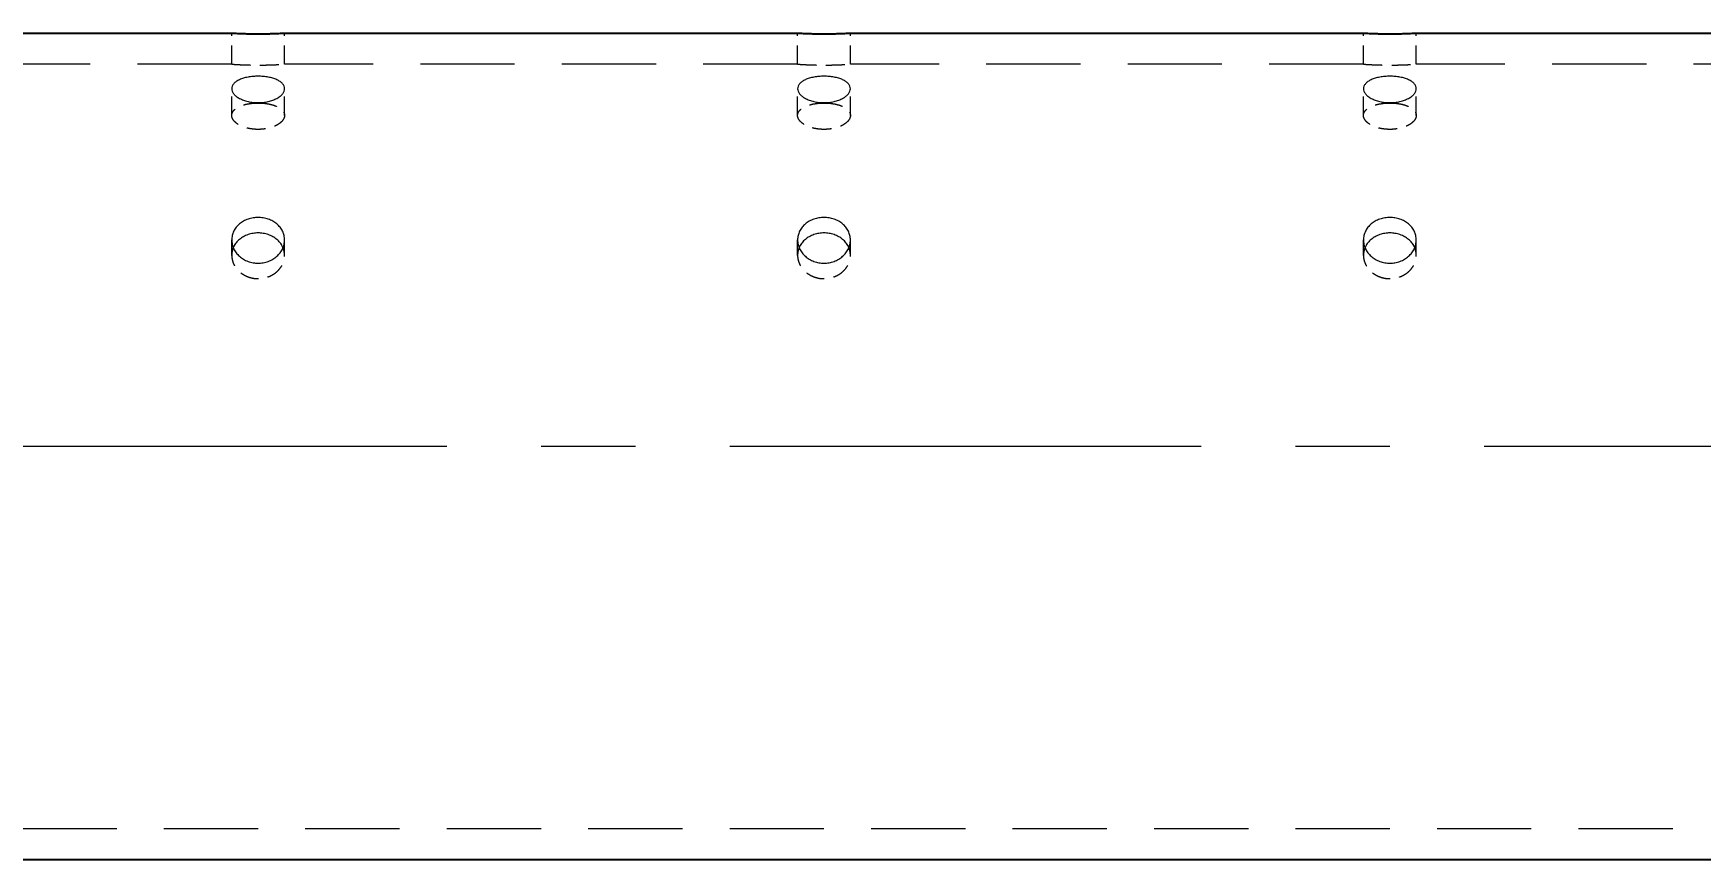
# Model space of a CAD drawing. Header units: millimetres. Extents: x -46397 to 283259, y -8690 to 23983.
# Drawn here: x 252401.5 to 252843.5, y 1707.8 to 1926.9 of the extents above; entities that cross this region are included whole.
import ezdxf

# ---------------------------------------------------------------- set-up
doc = ezdxf.new("R2010")
doc.units = ezdxf.units.MM
doc.linetypes.add('CENTER', pattern=[2, 1.25, -0.25, 0.25, -0.25])
doc.linetypes.add('HIDDENX2', pattern=[0.75, 0.5, -0.25])
doc.layers.get('Defpoints').update_dxf_attribs({"lineweight": 0})
for name, color, linetype, lineweight in [('DUONGCHINH', 7, 'Continuous', 25), ('DUONGTAM', 1, 'CENTER', 0), ('PHANTOM 2', 8, 'Continuous', 0)]:
    doc.layers.add(name, color=color, linetype=linetype, lineweight=lineweight)
doc.styles.add('GHI CHÚ 1', font='isocp_IV25.ttf', dxfattribs={"width": 0.8})
doc.dimstyles.new('1-30SCALE', dxfattribs={"dimtxt": 75, "dimasz": 75, "dimexe": 37.5, "dimexo": 30, "dimgap": 30, "dimtad": 1, "dimtoh": 1, "dimdec": 0, "dimdsep": 46, "dimtxsty": 'GHI CHÚ 1', "dimcen": 0.09, "dimclrd": 256, "dimclre": 256, "dimclrt": 2, "dimadec": 0, "dimazin": 0, "dimtfac": 1, "dimtdec": 0, "dimtofl": 0, "dimtmove": 0, "dimatfit": 3, "dimfxl": 1, "dimlwd": 0, "dimlwe": 0, "dimarcsym": 0})

# ---------------------------------------------------------------- blocks, each defined once
blk = doc.blocks.new('*D1325')
at = {"layer": 'Defpoints', "color": 0, "transparency": 16777216}
for p in [(256361.11, 2204.31), (251711.11, 1912.08, -1.5), (256361.11, 1872.05, -1.5)]:
    blk.add_point(p, dxfattribs=at)
at = {"layer": 'PHANTOM 2', "linetype": 'Continuous', "lineweight": 0, "transparency": 16777216}
for p, q in [((251711.11, 1932.08), (251711.11, 2224.31)), ((256361.11, 1892.05), (256361.11, 2224.31)), ((251756.11, 2204.31), (256316.11, 2204.31))]:
    blk.add_line(p, q, dxfattribs=at)
at = {"layer": 'PHANTOM 2', "transparency": 16777216}
for points in [[(251756.11, 2211.81), (251756.11, 2196.81), (251711.11, 2204.31)], [(256316.11, 2211.81), (256316.11, 2196.81), (256361.11, 2204.31)]]:
    blk.add_solid(points, dxfattribs=at)
at = {"layer": 'PHANTOM 2', "color": 2, "transparency": 16777216, "insert": (254036.11, 2250.44), "char_height": 50, "attachment_point": 5, "style": 'GHI CHÚ 1'}
blk.add_mtext('P150x31=4650', dxfattribs=at)

msp = doc.modelspace()

# ---------------------------------------------------------------- linework, layer by layer
at = {"color": 1, "linetype": 'HIDDENX2', "lineweight": 0, "ltscale": 10, "extrusion": (2.28848e-17, 1, 0)}
for p, q in [((252454.11, 1918.72, -1.5), (252454.11, 1926.9, -1.5)), ((252468.11, 1918.72, -1.5), (252468.11, 1926.9, -1.5)), ((252604.11, 1918.72, -1.5), (252604.11, 1926.9, -1.5)), ((252618.11, 1918.72, -1.5), (252618.11, 1926.9, -1.5)), ((252754.11, 1918.72, -1.5), (252754.11, 1926.9, -1.5)), ((252768.11, 1918.72, -1.5), (252768.11, 1926.9, -1.5)), ((252454.11, 1905.14, -1.5), (252454.11, 1912.23, -1.5)), ((252468.11, 1905.14, -1.5), (252468.11, 1912.23, -1.5)), ((252604.11, 1905.14, -1.5), (252604.11, 1912.23, -1.5)), ((252618.11, 1905.14, -1.5), (252618.11, 1912.23, -1.5)), ((252754.11, 1905.14, -1.5), (252754.11, 1912.23, -1.5)), ((252768.11, 1905.14, -1.5), (252768.11, 1912.23, -1.5)), ((252454.11, 1868.04, -1.5), (252454.11, 1872.13, -1.5)), ((252468.11, 1868.04, -1.5), (252468.11, 1872.13, -1.5)), ((252604.11, 1868.04, -1.5), (252604.11, 1872.13, -1.5)), ((252618.11, 1868.04, -1.5), (252618.11, 1872.13, -1.5)), ((252754.11, 1868.04, -1.5), (252754.11, 1872.13, -1.5)), ((252768.11, 1868.04, -1.5), (252768.11, 1872.13, -1.5))]:
    msp.add_line(p, q, dxfattribs=at)
at = {"color": 1, "linetype": 'HIDDENX2', "lineweight": 0, "ltscale": 50, "extrusion": (2.28848e-17, 1, 0)}
for p, q in [((252454.11, 1918.72, -1.5), (252318.11, 1918.72, -1.5)), ((252604.11, 1918.72, -1.5), (252468.11, 1918.72, -1.5)), ((252754.11, 1918.72, -1.5), (252618.11, 1918.72, -1.5)), ((252904.11, 1918.72, -1.5), (252768.11, 1918.72, -1.5)), ((256511.11, 1715.98, -1.5), (251719.11, 1715.98, -1.5))]:
    msp.add_line(p, q, dxfattribs=at)
at = {"color": 1, "linetype": 'HIDDENX2', "lineweight": 0, "ltscale": 10}
for points, knots in [([(252454.11, 1918.72, -1.5), (252454.11, 1918.72, -1.5), (252454.16, 1918.72, -1.5), (252454.33, 1918.71, -1.5), (252454.47, 1918.7, -1.5), (252454.83, 1918.68, -1.5), (252455.05, 1918.66, -1.5), (252455.56, 1918.63, -1.5), (252455.85, 1918.62, -1.5), (252456.48, 1918.59, -1.5), (252456.83, 1918.57, -1.5), (252457.59, 1918.54, -1.5), (252458, 1918.53, -1.5), (252458.87, 1918.51, -1.5), (252459.32, 1918.5, -1.5), (252460.22, 1918.49, -1.5), (252460.67, 1918.48, -1.5), (252461.55, 1918.48, -1.5), (252462.01, 1918.49, -1.5), (252462.91, 1918.5, -1.5), (252463.36, 1918.51, -1.5), (252464.22, 1918.53, -1.5), (252464.64, 1918.54, -1.5), (252465.4, 1918.57, -1.5), (252465.75, 1918.59, -1.5), (252466.37, 1918.62, -1.5), (252466.67, 1918.63, -1.5), (252467.18, 1918.66, -1.5), (252467.4, 1918.68, -1.5), (252467.76, 1918.7, -1.5), (252467.89, 1918.71, -1.5), (252468.07, 1918.72, -1.5), (252468.11, 1918.72, -1.5), (252468.11, 1918.72, -1.5)], [10.55083, 10.55083, 10.55083, 10.55083, 11.869683, 11.869683, 13.188536, 13.188536, 14.507389, 14.507389, 15.826243, 15.826243, 17.145097, 17.145097, 18.463951, 18.463951, 19.782805, 19.782805, 21.10166, 21.10166, 22.420514, 22.420514, 23.739368, 23.739368, 25.058222, 25.058222, 26.377077, 26.377077, 27.69593, 27.69593, 29.014783, 29.014783, 30.333636, 30.333636, 31.652489, 31.652489, 31.652489, 31.652489]), ([(252604.11, 1918.72, -1.5), (252604.11, 1918.72, -1.5), (252604.16, 1918.72, -1.5), (252604.33, 1918.71, -1.5), (252604.47, 1918.7, -1.5), (252604.83, 1918.68, -1.5), (252605.05, 1918.66, -1.5), (252605.56, 1918.63, -1.5), (252605.85, 1918.62, -1.5), (252606.48, 1918.59, -1.5), (252606.83, 1918.57, -1.5), (252607.59, 1918.54, -1.5), (252608, 1918.53, -1.5), (252608.87, 1918.51, -1.5), (252609.32, 1918.5, -1.5), (252610.22, 1918.49, -1.5), (252610.67, 1918.48, -1.5), (252611.55, 1918.48, -1.5), (252612.01, 1918.49, -1.5), (252612.91, 1918.5, -1.5), (252613.36, 1918.51, -1.5), (252614.22, 1918.53, -1.5), (252614.64, 1918.54, -1.5), (252615.4, 1918.57, -1.5), (252615.75, 1918.59, -1.5), (252616.37, 1918.62, -1.5), (252616.67, 1918.63, -1.5), (252617.18, 1918.66, -1.5), (252617.4, 1918.68, -1.5), (252617.76, 1918.7, -1.5), (252617.89, 1918.71, -1.5), (252618.07, 1918.72, -1.5), (252618.11, 1918.72, -1.5), (252618.11, 1918.72, -1.5)], [10.55083, 10.55083, 10.55083, 10.55083, 11.869683, 11.869683, 13.188536, 13.188536, 14.507389, 14.507389, 15.826243, 15.826243, 17.145097, 17.145097, 18.463951, 18.463951, 19.782805, 19.782805, 21.10166, 21.10166, 22.420514, 22.420514, 23.739368, 23.739368, 25.058222, 25.058222, 26.377077, 26.377077, 27.69593, 27.69593, 29.014783, 29.014783, 30.333636, 30.333636, 31.652489, 31.652489, 31.652489, 31.652489]), ([(252754.11, 1918.72, -1.5), (252754.11, 1918.72, -1.5), (252754.16, 1918.72, -1.5), (252754.33, 1918.71, -1.5), (252754.47, 1918.7, -1.5), (252754.83, 1918.68, -1.5), (252755.05, 1918.66, -1.5), (252755.56, 1918.63, -1.5), (252755.85, 1918.62, -1.5), (252756.48, 1918.59, -1.5), (252756.83, 1918.57, -1.5), (252757.59, 1918.54, -1.5), (252758, 1918.53, -1.5), (252758.87, 1918.51, -1.5), (252759.32, 1918.5, -1.5), (252760.22, 1918.49, -1.5), (252760.67, 1918.48, -1.5), (252761.55, 1918.48, -1.5), (252762.01, 1918.49, -1.5), (252762.91, 1918.5, -1.5), (252763.36, 1918.51, -1.5), (252764.22, 1918.53, -1.5), (252764.64, 1918.54, -1.5), (252765.4, 1918.57, -1.5), (252765.75, 1918.59, -1.5), (252766.37, 1918.62, -1.5), (252766.67, 1918.63, -1.5), (252767.18, 1918.66, -1.5), (252767.4, 1918.68, -1.5), (252767.76, 1918.7, -1.5), (252767.89, 1918.71, -1.5), (252768.07, 1918.72, -1.5), (252768.11, 1918.72, -1.5), (252768.11, 1918.72, -1.5)], [10.55083, 10.55083, 10.55083, 10.55083, 11.869683, 11.869683, 13.188536, 13.188536, 14.507389, 14.507389, 15.826243, 15.826243, 17.145097, 17.145097, 18.463951, 18.463951, 19.782805, 19.782805, 21.10166, 21.10166, 22.420514, 22.420514, 23.739368, 23.739368, 25.058222, 25.058222, 26.377077, 26.377077, 27.69593, 27.69593, 29.014783, 29.014783, 30.333636, 30.333636, 31.652489, 31.652489, 31.652489, 31.652489]), ([(252461.11, 1908.43, -1.5), (252460.67, 1908.43, -1.5), (252460.22, 1908.42, -1.5), (252459.32, 1908.34, -1.5), (252458.87, 1908.28, -1.5), (252458, 1908.12, -1.5), (252457.59, 1908.02, -1.5), (252456.83, 1907.79, -1.5), (252456.48, 1907.66, -1.5), (252455.85, 1907.37, -1.5), (252455.56, 1907.21, -1.5), (252455.05, 1906.85, -1.5), (252454.83, 1906.66, -1.5), (252454.47, 1906.25, -1.5), (252454.33, 1906.03, -1.5), (252454.16, 1905.59, -1.5), (252454.11, 1905.36, -1.5), (252454.11, 1904.92, -1.5), (252454.16, 1904.69, -1.5), (252454.33, 1904.23, -1.5), (252454.47, 1904, -1.5), (252454.83, 1903.55, -1.5), (252455.05, 1903.33, -1.5), (252455.56, 1902.92, -1.5), (252455.85, 1902.73, -1.5), (252456.48, 1902.4, -1.5), (252456.83, 1902.24, -1.5), (252457.59, 1901.95, -1.5), (252458, 1901.83, -1.5), (252458.87, 1901.63, -1.5), (252459.32, 1901.56, -1.5), (252460.22, 1901.46, -1.5), (252460.67, 1901.43, -1.5), (252461.55, 1901.43, -1.5), (252462.01, 1901.46, -1.5), (252462.91, 1901.56, -1.5), (252463.36, 1901.63, -1.5), (252464.22, 1901.83, -1.5), (252464.64, 1901.95, -1.5), (252465.4, 1902.24, -1.5), (252465.75, 1902.4, -1.5), (252466.37, 1902.73, -1.5), (252466.67, 1902.92, -1.5), (252467.18, 1903.33, -1.5), (252467.4, 1903.55, -1.5), (252467.76, 1904, -1.5), (252467.89, 1904.23, -1.5), (252468.07, 1904.69, -1.5), (252468.11, 1904.92, -1.5), (252468.11, 1905.36, -1.5), (252468.07, 1905.59, -1.5), (252467.89, 1906.03, -1.5), (252467.76, 1906.25, -1.5), (252467.4, 1906.66, -1.5), (252467.18, 1906.85, -1.5), (252466.67, 1907.21, -1.5), (252466.37, 1907.37, -1.5), (252465.75, 1907.66, -1.5), (252465.4, 1907.79, -1.5), (252464.64, 1908.02, -1.5), (252464.22, 1908.12, -1.5), (252463.36, 1908.28, -1.5), (252462.91, 1908.34, -1.5), (252462.01, 1908.42, -1.5), (252461.55, 1908.43, -1.5), (252461.11, 1908.43, -1.5)], [0, 0, 0, 0, 1.318854, 1.318854, 2.637708, 2.637708, 3.956563, 3.956563, 5.275417, 5.275417, 6.59427, 6.59427, 7.913123, 7.913123, 9.231977, 9.231977, 10.55083, 10.55083, 11.869683, 11.869683, 13.188536, 13.188536, 14.507389, 14.507389, 15.826243, 15.826243, 17.145097, 17.145097, 18.463951, 18.463951, 19.782805, 19.782805, 21.10166, 21.10166, 22.420514, 22.420514, 23.739368, 23.739368, 25.058222, 25.058222, 26.377077, 26.377077, 27.69593, 27.69593, 29.014783, 29.014783, 30.333636, 30.333636, 31.652489, 31.652489, 32.971343, 32.971343, 34.290196, 34.290196, 35.609049, 35.609049, 36.927902, 36.927902, 38.246757, 38.246757, 39.565611, 39.565611, 40.884465, 40.884465, 42.203319, 42.203319, 42.203319, 42.203319]), ([(252611.11, 1908.43, -1.5), (252610.67, 1908.43, -1.5), (252610.22, 1908.42, -1.5), (252609.32, 1908.34, -1.5), (252608.87, 1908.28, -1.5), (252608, 1908.12, -1.5), (252607.59, 1908.02, -1.5), (252606.83, 1907.79, -1.5), (252606.48, 1907.66, -1.5), (252605.85, 1907.37, -1.5), (252605.56, 1907.21, -1.5), (252605.05, 1906.85, -1.5), (252604.83, 1906.66, -1.5), (252604.47, 1906.25, -1.5), (252604.33, 1906.03, -1.5), (252604.16, 1905.59, -1.5), (252604.11, 1905.36, -1.5), (252604.11, 1904.92, -1.5), (252604.16, 1904.69, -1.5), (252604.33, 1904.23, -1.5), (252604.47, 1904, -1.5), (252604.83, 1903.55, -1.5), (252605.05, 1903.33, -1.5), (252605.56, 1902.92, -1.5), (252605.85, 1902.73, -1.5), (252606.48, 1902.4, -1.5), (252606.83, 1902.24, -1.5), (252607.59, 1901.95, -1.5), (252608, 1901.83, -1.5), (252608.87, 1901.63, -1.5), (252609.32, 1901.56, -1.5), (252610.22, 1901.46, -1.5), (252610.67, 1901.43, -1.5), (252611.55, 1901.43, -1.5), (252612.01, 1901.46, -1.5), (252612.91, 1901.56, -1.5), (252613.36, 1901.63, -1.5), (252614.22, 1901.83, -1.5), (252614.64, 1901.95, -1.5), (252615.4, 1902.24, -1.5), (252615.75, 1902.4, -1.5), (252616.37, 1902.73, -1.5), (252616.67, 1902.92, -1.5), (252617.18, 1903.33, -1.5), (252617.4, 1903.55, -1.5), (252617.76, 1904, -1.5), (252617.89, 1904.23, -1.5), (252618.07, 1904.69, -1.5), (252618.11, 1904.92, -1.5), (252618.11, 1905.36, -1.5), (252618.07, 1905.59, -1.5), (252617.89, 1906.03, -1.5), (252617.76, 1906.25, -1.5), (252617.4, 1906.66, -1.5), (252617.18, 1906.85, -1.5), (252616.67, 1907.21, -1.5), (252616.37, 1907.37, -1.5), (252615.75, 1907.66, -1.5), (252615.4, 1907.79, -1.5), (252614.64, 1908.02, -1.5), (252614.22, 1908.12, -1.5), (252613.36, 1908.28, -1.5), (252612.91, 1908.34, -1.5), (252612.01, 1908.42, -1.5), (252611.55, 1908.43, -1.5), (252611.11, 1908.43, -1.5)], [0, 0, 0, 0, 1.318854, 1.318854, 2.637708, 2.637708, 3.956563, 3.956563, 5.275417, 5.275417, 6.59427, 6.59427, 7.913123, 7.913123, 9.231977, 9.231977, 10.55083, 10.55083, 11.869683, 11.869683, 13.188536, 13.188536, 14.507389, 14.507389, 15.826243, 15.826243, 17.145097, 17.145097, 18.463951, 18.463951, 19.782805, 19.782805, 21.10166, 21.10166, 22.420514, 22.420514, 23.739368, 23.739368, 25.058222, 25.058222, 26.377077, 26.377077, 27.69593, 27.69593, 29.014783, 29.014783, 30.333636, 30.333636, 31.652489, 31.652489, 32.971343, 32.971343, 34.290196, 34.290196, 35.609049, 35.609049, 36.927902, 36.927902, 38.246757, 38.246757, 39.565611, 39.565611, 40.884465, 40.884465, 42.203319, 42.203319, 42.203319, 42.203319]), ([(252761.11, 1908.43, -1.5), (252760.67, 1908.43, -1.5), (252760.22, 1908.42, -1.5), (252759.32, 1908.34, -1.5), (252758.87, 1908.28, -1.5), (252758, 1908.12, -1.5), (252757.59, 1908.02, -1.5), (252756.83, 1907.79, -1.5), (252756.48, 1907.66, -1.5), (252755.85, 1907.37, -1.5), (252755.56, 1907.21, -1.5), (252755.05, 1906.85, -1.5), (252754.83, 1906.66, -1.5), (252754.47, 1906.25, -1.5), (252754.33, 1906.03, -1.5), (252754.16, 1905.59, -1.5), (252754.11, 1905.36, -1.5), (252754.11, 1904.92, -1.5), (252754.16, 1904.69, -1.5), (252754.33, 1904.23, -1.5), (252754.47, 1904, -1.5), (252754.83, 1903.55, -1.5), (252755.05, 1903.33, -1.5), (252755.56, 1902.92, -1.5), (252755.85, 1902.73, -1.5), (252756.48, 1902.4, -1.5), (252756.83, 1902.24, -1.5), (252757.59, 1901.95, -1.5), (252758, 1901.83, -1.5), (252758.87, 1901.63, -1.5), (252759.32, 1901.56, -1.5), (252760.22, 1901.46, -1.5), (252760.67, 1901.43, -1.5), (252761.55, 1901.43, -1.5), (252762.01, 1901.46, -1.5), (252762.91, 1901.56, -1.5), (252763.36, 1901.63, -1.5), (252764.22, 1901.83, -1.5), (252764.64, 1901.95, -1.5), (252765.4, 1902.24, -1.5), (252765.75, 1902.4, -1.5), (252766.37, 1902.73, -1.5), (252766.67, 1902.92, -1.5), (252767.18, 1903.33, -1.5), (252767.4, 1903.55, -1.5), (252767.76, 1904, -1.5), (252767.89, 1904.23, -1.5), (252768.07, 1904.69, -1.5), (252768.11, 1904.92, -1.5), (252768.11, 1905.36, -1.5), (252768.07, 1905.59, -1.5), (252767.89, 1906.03, -1.5), (252767.76, 1906.25, -1.5), (252767.4, 1906.66, -1.5), (252767.18, 1906.85, -1.5), (252766.67, 1907.21, -1.5), (252766.37, 1907.37, -1.5), (252765.75, 1907.66, -1.5), (252765.4, 1907.79, -1.5), (252764.64, 1908.02, -1.5), (252764.22, 1908.12, -1.5), (252763.36, 1908.28, -1.5), (252762.91, 1908.34, -1.5), (252762.01, 1908.42, -1.5), (252761.55, 1908.43, -1.5), (252761.11, 1908.43, -1.5)], [0, 0, 0, 0, 1.318854, 1.318854, 2.637708, 2.637708, 3.956563, 3.956563, 5.275417, 5.275417, 6.59427, 6.59427, 7.913123, 7.913123, 9.231977, 9.231977, 10.55083, 10.55083, 11.869683, 11.869683, 13.188536, 13.188536, 14.507389, 14.507389, 15.826243, 15.826243, 17.145097, 17.145097, 18.463951, 18.463951, 19.782805, 19.782805, 21.10166, 21.10166, 22.420514, 22.420514, 23.739368, 23.739368, 25.058222, 25.058222, 26.377077, 26.377077, 27.69593, 27.69593, 29.014783, 29.014783, 30.333636, 30.333636, 31.652489, 31.652489, 32.971343, 32.971343, 34.290196, 34.290196, 35.609049, 35.609049, 36.927902, 36.927902, 38.246757, 38.246757, 39.565611, 39.565611, 40.884465, 40.884465, 42.203319, 42.203319, 42.203319, 42.203319]), ([(252454.52, 1870.07, -1.5), (252454.41, 1869.79, -1.5), (252454.31, 1869.49, -1.5), (252454.16, 1868.81, -1.5), (252454.11, 1868.42, -1.5), (252454.11, 1867.66, -1.5), (252454.16, 1867.26, -1.5), (252454.33, 1866.47, -1.5), (252454.47, 1866.08, -1.5), (252454.83, 1865.32, -1.5), (252455.05, 1864.96, -1.5), (252455.56, 1864.28, -1.5), (252455.85, 1863.97, -1.5), (252456.48, 1863.42, -1.5), (252456.83, 1863.16, -1.5), (252457.59, 1862.7, -1.5), (252458, 1862.5, -1.5), (252458.87, 1862.17, -1.5), (252459.32, 1862.05, -1.5), (252460.22, 1861.89, -1.5), (252460.67, 1861.86, -1.5), (252461.55, 1861.86, -1.5), (252462.01, 1861.89, -1.5), (252462.91, 1862.05, -1.5), (252463.36, 1862.17, -1.5), (252464.22, 1862.5, -1.5), (252464.64, 1862.7, -1.5), (252465.4, 1863.16, -1.5), (252465.75, 1863.42, -1.5), (252466.37, 1863.97, -1.5), (252466.67, 1864.28, -1.5), (252467.18, 1864.96, -1.5), (252467.4, 1865.32, -1.5), (252467.76, 1866.08, -1.5), (252467.89, 1866.47, -1.5), (252468.07, 1867.26, -1.5), (252468.11, 1867.66, -1.5), (252468.11, 1868.42, -1.5), (252468.07, 1868.81, -1.5), (252467.92, 1869.49, -1.5), (252467.82, 1869.79, -1.5), (252467.7, 1870.07, -1.5)], [8.233495, 8.233495, 8.233495, 8.233495, 9.231977, 9.231977, 10.55083, 10.55083, 11.869683, 11.869683, 13.188536, 13.188536, 14.507389, 14.507389, 15.826243, 15.826243, 17.145097, 17.145097, 18.463951, 18.463951, 19.782805, 19.782805, 21.10166, 21.10166, 22.420514, 22.420514, 23.739368, 23.739368, 25.058222, 25.058222, 26.377077, 26.377077, 27.69593, 27.69593, 29.014783, 29.014783, 30.333636, 30.333636, 31.652489, 31.652489, 32.971343, 32.971343, 33.969824, 33.969824, 33.969824, 33.969824]), ([(252604.52, 1870.07, -1.5), (252604.41, 1869.79, -1.5), (252604.31, 1869.49, -1.5), (252604.16, 1868.81, -1.5), (252604.11, 1868.42, -1.5), (252604.11, 1867.66, -1.5), (252604.16, 1867.26, -1.5), (252604.33, 1866.47, -1.5), (252604.47, 1866.08, -1.5), (252604.83, 1865.32, -1.5), (252605.05, 1864.96, -1.5), (252605.56, 1864.28, -1.5), (252605.85, 1863.97, -1.5), (252606.48, 1863.42, -1.5), (252606.83, 1863.16, -1.5), (252607.59, 1862.7, -1.5), (252608, 1862.5, -1.5), (252608.87, 1862.17, -1.5), (252609.32, 1862.05, -1.5), (252610.22, 1861.89, -1.5), (252610.67, 1861.86, -1.5), (252611.55, 1861.86, -1.5), (252612.01, 1861.89, -1.5), (252612.91, 1862.05, -1.5), (252613.36, 1862.17, -1.5), (252614.22, 1862.5, -1.5), (252614.64, 1862.7, -1.5), (252615.4, 1863.16, -1.5), (252615.75, 1863.42, -1.5), (252616.37, 1863.97, -1.5), (252616.67, 1864.28, -1.5), (252617.18, 1864.96, -1.5), (252617.4, 1865.32, -1.5), (252617.76, 1866.08, -1.5), (252617.89, 1866.47, -1.5), (252618.07, 1867.26, -1.5), (252618.11, 1867.66, -1.5), (252618.11, 1868.42, -1.5), (252618.07, 1868.81, -1.5), (252617.92, 1869.49, -1.5), (252617.82, 1869.79, -1.5), (252617.7, 1870.07, -1.5)], [8.233495, 8.233495, 8.233495, 8.233495, 9.231977, 9.231977, 10.55083, 10.55083, 11.869683, 11.869683, 13.188536, 13.188536, 14.507389, 14.507389, 15.826243, 15.826243, 17.145097, 17.145097, 18.463951, 18.463951, 19.782805, 19.782805, 21.10166, 21.10166, 22.420514, 22.420514, 23.739368, 23.739368, 25.058222, 25.058222, 26.377077, 26.377077, 27.69593, 27.69593, 29.014783, 29.014783, 30.333636, 30.333636, 31.652489, 31.652489, 32.971343, 32.971343, 33.969824, 33.969824, 33.969824, 33.969824]), ([(252754.52, 1870.07, -1.5), (252754.41, 1869.79, -1.5), (252754.31, 1869.49, -1.5), (252754.16, 1868.81, -1.5), (252754.11, 1868.42, -1.5), (252754.11, 1867.66, -1.5), (252754.16, 1867.26, -1.5), (252754.33, 1866.47, -1.5), (252754.47, 1866.08, -1.5), (252754.83, 1865.32, -1.5), (252755.05, 1864.96, -1.5), (252755.56, 1864.28, -1.5), (252755.85, 1863.97, -1.5), (252756.48, 1863.42, -1.5), (252756.83, 1863.16, -1.5), (252757.59, 1862.7, -1.5), (252758, 1862.5, -1.5), (252758.87, 1862.17, -1.5), (252759.32, 1862.05, -1.5), (252760.22, 1861.89, -1.5), (252760.67, 1861.86, -1.5), (252761.55, 1861.86, -1.5), (252762.01, 1861.89, -1.5), (252762.91, 1862.05, -1.5), (252763.36, 1862.17, -1.5), (252764.22, 1862.5, -1.5), (252764.64, 1862.7, -1.5), (252765.4, 1863.16, -1.5), (252765.75, 1863.42, -1.5), (252766.37, 1863.97, -1.5), (252766.67, 1864.28, -1.5), (252767.18, 1864.96, -1.5), (252767.4, 1865.32, -1.5), (252767.76, 1866.08, -1.5), (252767.89, 1866.47, -1.5), (252768.07, 1867.26, -1.5), (252768.11, 1867.66, -1.5), (252768.11, 1868.42, -1.5), (252768.07, 1868.81, -1.5), (252767.92, 1869.49, -1.5), (252767.82, 1869.79, -1.5), (252767.7, 1870.07, -1.5)], [8.233495, 8.233495, 8.233495, 8.233495, 9.231977, 9.231977, 10.55083, 10.55083, 11.869683, 11.869683, 13.188536, 13.188536, 14.507389, 14.507389, 15.826243, 15.826243, 17.145097, 17.145097, 18.463951, 18.463951, 19.782805, 19.782805, 21.10166, 21.10166, 22.420514, 22.420514, 23.739368, 23.739368, 25.058222, 25.058222, 26.377077, 26.377077, 27.69593, 27.69593, 29.014783, 29.014783, 30.333636, 30.333636, 31.652489, 31.652489, 32.971343, 32.971343, 33.969824, 33.969824, 33.969824, 33.969824])]:
    msp.add_open_spline(points, degree=3, knots=knots, dxfattribs=at)
at = {"color": 2, "linetype": 'Continuous', "lineweight": 0, "ltscale": 10}
for points, knots in [([(252461.11, 1915.53, -1.5), (252461.55, 1915.53, -1.5), (252462.01, 1915.51, -1.5), (252462.91, 1915.44, -1.5), (252463.36, 1915.38, -1.5), (252464.22, 1915.22, -1.5), (252464.64, 1915.11, -1.5), (252465.4, 1914.88, -1.5), (252465.75, 1914.75, -1.5), (252466.37, 1914.46, -1.5), (252466.67, 1914.3, -1.5), (252467.18, 1913.94, -1.5), (252467.4, 1913.74, -1.5), (252467.76, 1913.33, -1.5), (252467.89, 1913.11, -1.5), (252468.07, 1912.67, -1.5), (252468.11, 1912.45, -1.5), (252468.11, 1912.01, -1.5), (252468.07, 1911.78, -1.5), (252467.89, 1911.32, -1.5), (252467.76, 1911.08, -1.5), (252467.4, 1910.63, -1.5), (252467.18, 1910.42, -1.5), (252466.67, 1910.01, -1.5), (252466.37, 1909.82, -1.5), (252465.75, 1909.49, -1.5), (252465.4, 1909.33, -1.5), (252464.64, 1909.05, -1.5), (252464.22, 1908.93, -1.5), (252463.36, 1908.73, -1.5), (252462.91, 1908.65, -1.5), (252462.01, 1908.56, -1.5), (252461.55, 1908.53, -1.5), (252460.67, 1908.53, -1.5), (252460.22, 1908.56, -1.5), (252459.32, 1908.65, -1.5), (252458.87, 1908.73, -1.5), (252458, 1908.93, -1.5), (252457.59, 1909.05, -1.5), (252456.83, 1909.33, -1.5), (252456.48, 1909.49, -1.5), (252455.85, 1909.82, -1.5), (252455.56, 1910.01, -1.5), (252455.05, 1910.42, -1.5), (252454.83, 1910.63, -1.5), (252454.47, 1911.08, -1.5), (252454.33, 1911.32, -1.5), (252454.16, 1911.78, -1.5), (252454.11, 1912.01, -1.5), (252454.11, 1912.45, -1.5), (252454.16, 1912.67, -1.5), (252454.33, 1913.11, -1.5), (252454.47, 1913.33, -1.5), (252454.83, 1913.74, -1.5), (252455.05, 1913.94, -1.5), (252455.56, 1914.3, -1.5), (252455.85, 1914.46, -1.5), (252456.48, 1914.75, -1.5), (252456.83, 1914.88, -1.5), (252457.59, 1915.11, -1.5), (252458, 1915.22, -1.5), (252458.87, 1915.38, -1.5), (252459.32, 1915.44, -1.5), (252460.22, 1915.51, -1.5), (252460.67, 1915.53, -1.5), (252461.11, 1915.53, -1.5)], [0, 0, 0, 0, 1.318789, 1.318789, 2.637578, 2.637578, 3.956368, 3.956368, 5.275157, 5.275157, 6.593945, 6.593945, 7.912734, 7.912734, 9.231522, 9.231522, 10.550311, 10.550311, 11.869099, 11.869099, 13.187888, 13.187888, 14.506676, 14.506676, 15.825465, 15.825465, 17.144254, 17.144254, 18.463043, 18.463043, 19.781833, 19.781833, 21.100622, 21.100622, 22.419411, 22.419411, 23.7382, 23.7382, 25.05699, 25.05699, 26.375779, 26.375779, 27.694567, 27.694567, 29.013356, 29.013356, 30.332144, 30.332144, 31.650933, 31.650933, 32.969721, 32.969721, 34.28851, 34.28851, 35.607298, 35.607298, 36.926087, 36.926087, 38.244876, 38.244876, 39.563665, 39.563665, 40.882454, 40.882454, 42.201244, 42.201244, 42.201244, 42.201244]), ([(252611.11, 1915.53, -1.5), (252611.55, 1915.53, -1.5), (252612.01, 1915.51, -1.5), (252612.91, 1915.44, -1.5), (252613.36, 1915.38, -1.5), (252614.22, 1915.22, -1.5), (252614.64, 1915.11, -1.5), (252615.4, 1914.88, -1.5), (252615.75, 1914.75, -1.5), (252616.37, 1914.46, -1.5), (252616.67, 1914.3, -1.5), (252617.18, 1913.94, -1.5), (252617.4, 1913.74, -1.5), (252617.76, 1913.33, -1.5), (252617.89, 1913.11, -1.5), (252618.07, 1912.67, -1.5), (252618.11, 1912.45, -1.5), (252618.11, 1912.01, -1.5), (252618.07, 1911.78, -1.5), (252617.89, 1911.32, -1.5), (252617.76, 1911.08, -1.5), (252617.4, 1910.63, -1.5), (252617.18, 1910.42, -1.5), (252616.67, 1910.01, -1.5), (252616.37, 1909.82, -1.5), (252615.75, 1909.49, -1.5), (252615.4, 1909.33, -1.5), (252614.64, 1909.05, -1.5), (252614.22, 1908.93, -1.5), (252613.36, 1908.73, -1.5), (252612.91, 1908.65, -1.5), (252612.01, 1908.56, -1.5), (252611.55, 1908.53, -1.5), (252610.67, 1908.53, -1.5), (252610.22, 1908.56, -1.5), (252609.32, 1908.65, -1.5), (252608.87, 1908.73, -1.5), (252608, 1908.93, -1.5), (252607.59, 1909.05, -1.5), (252606.83, 1909.33, -1.5), (252606.48, 1909.49, -1.5), (252605.85, 1909.82, -1.5), (252605.56, 1910.01, -1.5), (252605.05, 1910.42, -1.5), (252604.83, 1910.63, -1.5), (252604.47, 1911.08, -1.5), (252604.33, 1911.32, -1.5), (252604.16, 1911.78, -1.5), (252604.11, 1912.01, -1.5), (252604.11, 1912.45, -1.5), (252604.16, 1912.67, -1.5), (252604.33, 1913.11, -1.5), (252604.47, 1913.33, -1.5), (252604.83, 1913.74, -1.5), (252605.05, 1913.94, -1.5), (252605.56, 1914.3, -1.5), (252605.85, 1914.46, -1.5), (252606.48, 1914.75, -1.5), (252606.83, 1914.88, -1.5), (252607.59, 1915.11, -1.5), (252608, 1915.22, -1.5), (252608.87, 1915.38, -1.5), (252609.32, 1915.44, -1.5), (252610.22, 1915.51, -1.5), (252610.67, 1915.53, -1.5), (252611.11, 1915.53, -1.5)], [0, 0, 0, 0, 1.318789, 1.318789, 2.637578, 2.637578, 3.956368, 3.956368, 5.275157, 5.275157, 6.593945, 6.593945, 7.912734, 7.912734, 9.231522, 9.231522, 10.550311, 10.550311, 11.869099, 11.869099, 13.187888, 13.187888, 14.506676, 14.506676, 15.825465, 15.825465, 17.144254, 17.144254, 18.463043, 18.463043, 19.781833, 19.781833, 21.100622, 21.100622, 22.419411, 22.419411, 23.7382, 23.7382, 25.05699, 25.05699, 26.375779, 26.375779, 27.694567, 27.694567, 29.013356, 29.013356, 30.332144, 30.332144, 31.650933, 31.650933, 32.969721, 32.969721, 34.28851, 34.28851, 35.607298, 35.607298, 36.926087, 36.926087, 38.244876, 38.244876, 39.563665, 39.563665, 40.882454, 40.882454, 42.201244, 42.201244, 42.201244, 42.201244]), ([(252761.11, 1915.53, -1.5), (252761.55, 1915.53, -1.5), (252762.01, 1915.51, -1.5), (252762.91, 1915.44, -1.5), (252763.36, 1915.38, -1.5), (252764.22, 1915.22, -1.5), (252764.64, 1915.11, -1.5), (252765.4, 1914.88, -1.5), (252765.75, 1914.75, -1.5), (252766.37, 1914.46, -1.5), (252766.67, 1914.3, -1.5), (252767.18, 1913.94, -1.5), (252767.4, 1913.74, -1.5), (252767.76, 1913.33, -1.5), (252767.89, 1913.11, -1.5), (252768.07, 1912.67, -1.5), (252768.11, 1912.45, -1.5), (252768.11, 1912.01, -1.5), (252768.07, 1911.78, -1.5), (252767.89, 1911.32, -1.5), (252767.76, 1911.08, -1.5), (252767.4, 1910.63, -1.5), (252767.18, 1910.42, -1.5), (252766.67, 1910.01, -1.5), (252766.37, 1909.82, -1.5), (252765.75, 1909.49, -1.5), (252765.4, 1909.33, -1.5), (252764.64, 1909.05, -1.5), (252764.22, 1908.93, -1.5), (252763.36, 1908.73, -1.5), (252762.91, 1908.65, -1.5), (252762.01, 1908.56, -1.5), (252761.55, 1908.53, -1.5), (252760.67, 1908.53, -1.5), (252760.22, 1908.56, -1.5), (252759.32, 1908.65, -1.5), (252758.87, 1908.73, -1.5), (252758, 1908.93, -1.5), (252757.59, 1909.05, -1.5), (252756.83, 1909.33, -1.5), (252756.48, 1909.49, -1.5), (252755.85, 1909.82, -1.5), (252755.56, 1910.01, -1.5), (252755.05, 1910.42, -1.5), (252754.83, 1910.63, -1.5), (252754.47, 1911.08, -1.5), (252754.33, 1911.32, -1.5), (252754.16, 1911.78, -1.5), (252754.11, 1912.01, -1.5), (252754.11, 1912.45, -1.5), (252754.16, 1912.67, -1.5), (252754.33, 1913.11, -1.5), (252754.47, 1913.33, -1.5), (252754.83, 1913.74, -1.5), (252755.05, 1913.94, -1.5), (252755.56, 1914.3, -1.5), (252755.85, 1914.46, -1.5), (252756.48, 1914.75, -1.5), (252756.83, 1914.88, -1.5), (252757.59, 1915.11, -1.5), (252758, 1915.22, -1.5), (252758.87, 1915.38, -1.5), (252759.32, 1915.44, -1.5), (252760.22, 1915.51, -1.5), (252760.67, 1915.53, -1.5), (252761.11, 1915.53, -1.5)], [0, 0, 0, 0, 1.318789, 1.318789, 2.637578, 2.637578, 3.956368, 3.956368, 5.275157, 5.275157, 6.593945, 6.593945, 7.912734, 7.912734, 9.231522, 9.231522, 10.550311, 10.550311, 11.869099, 11.869099, 13.187888, 13.187888, 14.506676, 14.506676, 15.825465, 15.825465, 17.144254, 17.144254, 18.463043, 18.463043, 19.781833, 19.781833, 21.100622, 21.100622, 22.419411, 22.419411, 23.7382, 23.7382, 25.05699, 25.05699, 26.375779, 26.375779, 27.694567, 27.694567, 29.013356, 29.013356, 30.332144, 30.332144, 31.650933, 31.650933, 32.969721, 32.969721, 34.28851, 34.28851, 35.607298, 35.607298, 36.926087, 36.926087, 38.244876, 38.244876, 39.563665, 39.563665, 40.882454, 40.882454, 42.201244, 42.201244, 42.201244, 42.201244]), ([(252461.11, 1878.08, -1.5), (252461.55, 1878.08, -1.5), (252462.01, 1878.04, -1.5), (252462.91, 1877.9, -1.5), (252463.36, 1877.78, -1.5), (252464.22, 1877.48, -1.5), (252464.64, 1877.3, -1.5), (252465.4, 1876.87, -1.5), (252465.75, 1876.62, -1.5), (252466.37, 1876.1, -1.5), (252466.67, 1875.8, -1.5), (252467.18, 1875.15, -1.5), (252467.4, 1874.8, -1.5), (252467.76, 1874.06, -1.5), (252467.89, 1873.68, -1.5), (252468.07, 1872.9, -1.5), (252468.11, 1872.51, -1.5), (252468.11, 1871.75, -1.5), (252468.07, 1871.35, -1.5), (252467.89, 1870.56, -1.5), (252467.76, 1870.17, -1.5), (252467.4, 1869.41, -1.5), (252467.18, 1869.05, -1.5), (252466.67, 1868.37, -1.5), (252466.37, 1868.06, -1.5), (252465.75, 1867.51, -1.5), (252465.4, 1867.25, -1.5), (252464.64, 1866.79, -1.5), (252464.22, 1866.59, -1.5), (252463.36, 1866.27, -1.5), (252462.91, 1866.15, -1.5), (252462.01, 1865.99, -1.5), (252461.55, 1865.96, -1.5), (252460.67, 1865.96, -1.5), (252460.22, 1865.99, -1.5), (252459.32, 1866.15, -1.5), (252458.87, 1866.27, -1.5), (252458, 1866.59, -1.5), (252457.59, 1866.79, -1.5), (252456.83, 1867.25, -1.5), (252456.48, 1867.51, -1.5), (252455.85, 1868.06, -1.5), (252455.56, 1868.37, -1.5), (252455.05, 1869.05, -1.5), (252454.83, 1869.41, -1.5), (252454.47, 1870.17, -1.5), (252454.33, 1870.56, -1.5), (252454.16, 1871.35, -1.5), (252454.11, 1871.75, -1.5), (252454.11, 1872.51, -1.5), (252454.16, 1872.9, -1.5), (252454.33, 1873.68, -1.5), (252454.47, 1874.06, -1.5), (252454.83, 1874.8, -1.5), (252455.05, 1875.15, -1.5), (252455.56, 1875.8, -1.5), (252455.85, 1876.1, -1.5), (252456.48, 1876.62, -1.5), (252456.83, 1876.87, -1.5), (252457.59, 1877.3, -1.5), (252458, 1877.48, -1.5), (252458.87, 1877.78, -1.5), (252459.32, 1877.9, -1.5), (252460.22, 1878.04, -1.5), (252460.67, 1878.08, -1.5), (252461.11, 1878.08, -1.5)], [0, 0, 0, 0, 1.318789, 1.318789, 2.637578, 2.637578, 3.956368, 3.956368, 5.275157, 5.275157, 6.593945, 6.593945, 7.912734, 7.912734, 9.231522, 9.231522, 10.550311, 10.550311, 11.869099, 11.869099, 13.187888, 13.187888, 14.506676, 14.506676, 15.825465, 15.825465, 17.144254, 17.144254, 18.463043, 18.463043, 19.781833, 19.781833, 21.100622, 21.100622, 22.419411, 22.419411, 23.7382, 23.7382, 25.05699, 25.05699, 26.375779, 26.375779, 27.694567, 27.694567, 29.013356, 29.013356, 30.332144, 30.332144, 31.650933, 31.650933, 32.969721, 32.969721, 34.28851, 34.28851, 35.607298, 35.607298, 36.926087, 36.926087, 38.244876, 38.244876, 39.563665, 39.563665, 40.882454, 40.882454, 42.201244, 42.201244, 42.201244, 42.201244]), ([(252461.11, 1873.98, -1.5), (252460.67, 1873.98, -1.5), (252460.22, 1873.95, -1.5), (252459.32, 1873.8, -1.5), (252458.87, 1873.69, -1.5), (252458, 1873.39, -1.5), (252457.59, 1873.2, -1.5), (252456.83, 1872.77, -1.5), (252456.48, 1872.53, -1.5), (252455.85, 1872, -1.5), (252455.56, 1871.71, -1.5), (252455.05, 1871.06, -1.5), (252454.83, 1870.71, -1.5), (252454.6, 1870.25, -1.5), (252454.56, 1870.16, -1.5), (252454.52, 1870.07, -1.5)], [0, 0, 0, 0, 1.318854, 1.318854, 2.637708, 2.637708, 3.956563, 3.956563, 5.275417, 5.275417, 6.59427, 6.59427, 7.913123, 7.913123, 8.233495, 8.233495, 8.233495, 8.233495]), ([(252467.7, 1870.07, -1.5), (252467.67, 1870.16, -1.5), (252467.62, 1870.25, -1.5), (252467.4, 1870.71, -1.5), (252467.18, 1871.06, -1.5), (252466.67, 1871.71, -1.5), (252466.37, 1872, -1.5), (252465.75, 1872.53, -1.5), (252465.4, 1872.77, -1.5), (252464.64, 1873.2, -1.5), (252464.22, 1873.39, -1.5), (252463.36, 1873.69, -1.5), (252462.91, 1873.8, -1.5), (252462.01, 1873.95, -1.5), (252461.55, 1873.98, -1.5), (252461.11, 1873.98, -1.5)], [33.969824, 33.969824, 33.969824, 33.969824, 34.290196, 34.290196, 35.609049, 35.609049, 36.927902, 36.927902, 38.246757, 38.246757, 39.565611, 39.565611, 40.884465, 40.884465, 42.203319, 42.203319, 42.203319, 42.203319]), ([(252611.11, 1878.08, -1.5), (252611.55, 1878.08, -1.5), (252612.01, 1878.04, -1.5), (252612.91, 1877.9, -1.5), (252613.36, 1877.78, -1.5), (252614.22, 1877.48, -1.5), (252614.64, 1877.3, -1.5), (252615.4, 1876.87, -1.5), (252615.75, 1876.62, -1.5), (252616.37, 1876.1, -1.5), (252616.67, 1875.8, -1.5), (252617.18, 1875.15, -1.5), (252617.4, 1874.8, -1.5), (252617.76, 1874.06, -1.5), (252617.89, 1873.68, -1.5), (252618.07, 1872.9, -1.5), (252618.11, 1872.51, -1.5), (252618.11, 1871.75, -1.5), (252618.07, 1871.35, -1.5), (252617.89, 1870.56, -1.5), (252617.76, 1870.17, -1.5), (252617.4, 1869.41, -1.5), (252617.18, 1869.05, -1.5), (252616.67, 1868.37, -1.5), (252616.37, 1868.06, -1.5), (252615.75, 1867.51, -1.5), (252615.4, 1867.25, -1.5), (252614.64, 1866.79, -1.5), (252614.22, 1866.59, -1.5), (252613.36, 1866.27, -1.5), (252612.91, 1866.15, -1.5), (252612.01, 1865.99, -1.5), (252611.55, 1865.96, -1.5), (252610.67, 1865.96, -1.5), (252610.22, 1865.99, -1.5), (252609.32, 1866.15, -1.5), (252608.87, 1866.27, -1.5), (252608, 1866.59, -1.5), (252607.59, 1866.79, -1.5), (252606.83, 1867.25, -1.5), (252606.48, 1867.51, -1.5), (252605.85, 1868.06, -1.5), (252605.56, 1868.37, -1.5), (252605.05, 1869.05, -1.5), (252604.83, 1869.41, -1.5), (252604.47, 1870.17, -1.5), (252604.33, 1870.56, -1.5), (252604.16, 1871.35, -1.5), (252604.11, 1871.75, -1.5), (252604.11, 1872.51, -1.5), (252604.16, 1872.9, -1.5), (252604.33, 1873.68, -1.5), (252604.47, 1874.06, -1.5), (252604.83, 1874.8, -1.5), (252605.05, 1875.15, -1.5), (252605.56, 1875.8, -1.5), (252605.85, 1876.1, -1.5), (252606.48, 1876.62, -1.5), (252606.83, 1876.87, -1.5), (252607.59, 1877.3, -1.5), (252608, 1877.48, -1.5), (252608.87, 1877.78, -1.5), (252609.32, 1877.9, -1.5), (252610.22, 1878.04, -1.5), (252610.67, 1878.08, -1.5), (252611.11, 1878.08, -1.5)], [0, 0, 0, 0, 1.318789, 1.318789, 2.637578, 2.637578, 3.956368, 3.956368, 5.275157, 5.275157, 6.593945, 6.593945, 7.912734, 7.912734, 9.231522, 9.231522, 10.550311, 10.550311, 11.869099, 11.869099, 13.187888, 13.187888, 14.506676, 14.506676, 15.825465, 15.825465, 17.144254, 17.144254, 18.463043, 18.463043, 19.781833, 19.781833, 21.100622, 21.100622, 22.419411, 22.419411, 23.7382, 23.7382, 25.05699, 25.05699, 26.375779, 26.375779, 27.694567, 27.694567, 29.013356, 29.013356, 30.332144, 30.332144, 31.650933, 31.650933, 32.969721, 32.969721, 34.28851, 34.28851, 35.607298, 35.607298, 36.926087, 36.926087, 38.244876, 38.244876, 39.563665, 39.563665, 40.882454, 40.882454, 42.201244, 42.201244, 42.201244, 42.201244]), ([(252611.11, 1873.98, -1.5), (252610.67, 1873.98, -1.5), (252610.22, 1873.95, -1.5), (252609.32, 1873.8, -1.5), (252608.87, 1873.69, -1.5), (252608, 1873.39, -1.5), (252607.59, 1873.2, -1.5), (252606.83, 1872.77, -1.5), (252606.48, 1872.53, -1.5), (252605.85, 1872, -1.5), (252605.56, 1871.71, -1.5), (252605.05, 1871.06, -1.5), (252604.83, 1870.71, -1.5), (252604.6, 1870.25, -1.5), (252604.56, 1870.16, -1.5), (252604.52, 1870.07, -1.5)], [0, 0, 0, 0, 1.318854, 1.318854, 2.637708, 2.637708, 3.956563, 3.956563, 5.275417, 5.275417, 6.59427, 6.59427, 7.913123, 7.913123, 8.233495, 8.233495, 8.233495, 8.233495]), ([(252617.7, 1870.07, -1.5), (252617.67, 1870.16, -1.5), (252617.62, 1870.25, -1.5), (252617.4, 1870.71, -1.5), (252617.18, 1871.06, -1.5), (252616.67, 1871.71, -1.5), (252616.37, 1872, -1.5), (252615.75, 1872.53, -1.5), (252615.4, 1872.77, -1.5), (252614.64, 1873.2, -1.5), (252614.22, 1873.39, -1.5), (252613.36, 1873.69, -1.5), (252612.91, 1873.8, -1.5), (252612.01, 1873.95, -1.5), (252611.55, 1873.98, -1.5), (252611.11, 1873.98, -1.5)], [33.969824, 33.969824, 33.969824, 33.969824, 34.290196, 34.290196, 35.609049, 35.609049, 36.927902, 36.927902, 38.246757, 38.246757, 39.565611, 39.565611, 40.884465, 40.884465, 42.203319, 42.203319, 42.203319, 42.203319]), ([(252761.11, 1878.08, -1.5), (252761.55, 1878.08, -1.5), (252762.01, 1878.04, -1.5), (252762.91, 1877.9, -1.5), (252763.36, 1877.78, -1.5), (252764.22, 1877.48, -1.5), (252764.64, 1877.3, -1.5), (252765.4, 1876.87, -1.5), (252765.75, 1876.62, -1.5), (252766.37, 1876.1, -1.5), (252766.67, 1875.8, -1.5), (252767.18, 1875.15, -1.5), (252767.4, 1874.8, -1.5), (252767.76, 1874.06, -1.5), (252767.89, 1873.68, -1.5), (252768.07, 1872.9, -1.5), (252768.11, 1872.51, -1.5), (252768.11, 1871.75, -1.5), (252768.07, 1871.35, -1.5), (252767.89, 1870.56, -1.5), (252767.76, 1870.17, -1.5), (252767.4, 1869.41, -1.5), (252767.18, 1869.05, -1.5), (252766.67, 1868.37, -1.5), (252766.37, 1868.06, -1.5), (252765.75, 1867.51, -1.5), (252765.4, 1867.25, -1.5), (252764.64, 1866.79, -1.5), (252764.22, 1866.59, -1.5), (252763.36, 1866.27, -1.5), (252762.91, 1866.15, -1.5), (252762.01, 1865.99, -1.5), (252761.55, 1865.96, -1.5), (252760.67, 1865.96, -1.5), (252760.22, 1865.99, -1.5), (252759.32, 1866.15, -1.5), (252758.87, 1866.27, -1.5), (252758, 1866.59, -1.5), (252757.59, 1866.79, -1.5), (252756.83, 1867.25, -1.5), (252756.48, 1867.51, -1.5), (252755.85, 1868.06, -1.5), (252755.56, 1868.37, -1.5), (252755.05, 1869.05, -1.5), (252754.83, 1869.41, -1.5), (252754.47, 1870.17, -1.5), (252754.33, 1870.56, -1.5), (252754.16, 1871.35, -1.5), (252754.11, 1871.75, -1.5), (252754.11, 1872.51, -1.5), (252754.16, 1872.9, -1.5), (252754.33, 1873.68, -1.5), (252754.47, 1874.06, -1.5), (252754.83, 1874.8, -1.5), (252755.05, 1875.15, -1.5), (252755.56, 1875.8, -1.5), (252755.85, 1876.1, -1.5), (252756.48, 1876.62, -1.5), (252756.83, 1876.87, -1.5), (252757.59, 1877.3, -1.5), (252758, 1877.48, -1.5), (252758.87, 1877.78, -1.5), (252759.32, 1877.9, -1.5), (252760.22, 1878.04, -1.5), (252760.67, 1878.08, -1.5), (252761.11, 1878.08, -1.5)], [0, 0, 0, 0, 1.318789, 1.318789, 2.637578, 2.637578, 3.956368, 3.956368, 5.275157, 5.275157, 6.593945, 6.593945, 7.912734, 7.912734, 9.231522, 9.231522, 10.550311, 10.550311, 11.869099, 11.869099, 13.187888, 13.187888, 14.506676, 14.506676, 15.825465, 15.825465, 17.144254, 17.144254, 18.463043, 18.463043, 19.781833, 19.781833, 21.100622, 21.100622, 22.419411, 22.419411, 23.7382, 23.7382, 25.05699, 25.05699, 26.375779, 26.375779, 27.694567, 27.694567, 29.013356, 29.013356, 30.332144, 30.332144, 31.650933, 31.650933, 32.969721, 32.969721, 34.28851, 34.28851, 35.607298, 35.607298, 36.926087, 36.926087, 38.244876, 38.244876, 39.563665, 39.563665, 40.882454, 40.882454, 42.201244, 42.201244, 42.201244, 42.201244]), ([(252761.11, 1873.98, -1.5), (252760.67, 1873.98, -1.5), (252760.22, 1873.95, -1.5), (252759.32, 1873.8, -1.5), (252758.87, 1873.69, -1.5), (252758, 1873.39, -1.5), (252757.59, 1873.2, -1.5), (252756.83, 1872.77, -1.5), (252756.48, 1872.53, -1.5), (252755.85, 1872, -1.5), (252755.56, 1871.71, -1.5), (252755.05, 1871.06, -1.5), (252754.83, 1870.71, -1.5), (252754.6, 1870.25, -1.5), (252754.56, 1870.16, -1.5), (252754.52, 1870.07, -1.5)], [0, 0, 0, 0, 1.318854, 1.318854, 2.637708, 2.637708, 3.956563, 3.956563, 5.275417, 5.275417, 6.59427, 6.59427, 7.913123, 7.913123, 8.233495, 8.233495, 8.233495, 8.233495]), ([(252767.7, 1870.07, -1.5), (252767.67, 1870.16, -1.5), (252767.62, 1870.25, -1.5), (252767.4, 1870.71, -1.5), (252767.18, 1871.06, -1.5), (252766.67, 1871.71, -1.5), (252766.37, 1872, -1.5), (252765.75, 1872.53, -1.5), (252765.4, 1872.77, -1.5), (252764.64, 1873.2, -1.5), (252764.22, 1873.39, -1.5), (252763.36, 1873.69, -1.5), (252762.91, 1873.8, -1.5), (252762.01, 1873.95, -1.5), (252761.55, 1873.98, -1.5), (252761.11, 1873.98, -1.5)], [33.969824, 33.969824, 33.969824, 33.969824, 34.290196, 34.290196, 35.609049, 35.609049, 36.927902, 36.927902, 38.246757, 38.246757, 39.565611, 39.565611, 40.884465, 40.884465, 42.203319, 42.203319, 42.203319, 42.203319])]:
    msp.add_open_spline(points, degree=3, knots=knots, dxfattribs=at)
at = {"layer": 'DUONGCHINH', "extrusion": (2.28848e-17, 1, 0)}
for p, q in [((252454.11, 1926.9, -1.5), (252318.11, 1926.9, -1.5)), ((252604.11, 1926.9, -1.5), (252468.11, 1926.9, -1.5)), ((252754.11, 1926.9, -1.5), (252618.11, 1926.9, -1.5)), ((252904.11, 1926.9, -1.5), (252768.11, 1926.9, -1.5)), ((256511.11, 1707.8, -1.5), (251719.11, 1707.8, -1.5))]:
    msp.add_line(p, q, dxfattribs=at)
at = {"layer": 'DUONGCHINH'}
for points in [[(252468.11, 1926.9, -1.5), (252468.11, 1926.9, -1.5), (252468.07, 1926.9, -1.5), (252467.89, 1926.89, -1.5), (252467.76, 1926.88, -1.5), (252467.4, 1926.86, -1.5), (252467.18, 1926.85, -1.5), (252466.67, 1926.82, -1.5), (252466.37, 1926.81, -1.5), (252465.75, 1926.78, -1.5), (252465.4, 1926.76, -1.5), (252464.64, 1926.74, -1.5), (252464.22, 1926.72, -1.5), (252463.36, 1926.7, -1.5), (252462.91, 1926.69, -1.5), (252462.01, 1926.68, -1.5), (252461.55, 1926.68, -1.5), (252460.67, 1926.68, -1.5), (252460.22, 1926.68, -1.5), (252459.32, 1926.69, -1.5), (252458.87, 1926.7, -1.5), (252458, 1926.72, -1.5), (252457.59, 1926.74, -1.5), (252456.83, 1926.76, -1.5), (252456.48, 1926.78, -1.5), (252455.85, 1926.81, -1.5), (252455.56, 1926.82, -1.5), (252455.05, 1926.85, -1.5), (252454.83, 1926.86, -1.5), (252454.47, 1926.88, -1.5), (252454.33, 1926.89, -1.5), (252454.16, 1926.9, -1.5), (252454.11, 1926.9, -1.5), (252454.11, 1926.9, -1.5)], [(252618.11, 1926.9, -1.5), (252618.11, 1926.9, -1.5), (252618.07, 1926.9, -1.5), (252617.89, 1926.89, -1.5), (252617.76, 1926.88, -1.5), (252617.4, 1926.86, -1.5), (252617.18, 1926.85, -1.5), (252616.67, 1926.82, -1.5), (252616.37, 1926.81, -1.5), (252615.75, 1926.78, -1.5), (252615.4, 1926.76, -1.5), (252614.64, 1926.74, -1.5), (252614.22, 1926.72, -1.5), (252613.36, 1926.7, -1.5), (252612.91, 1926.69, -1.5), (252612.01, 1926.68, -1.5), (252611.55, 1926.68, -1.5), (252610.67, 1926.68, -1.5), (252610.22, 1926.68, -1.5), (252609.32, 1926.69, -1.5), (252608.87, 1926.7, -1.5), (252608, 1926.72, -1.5), (252607.59, 1926.74, -1.5), (252606.83, 1926.76, -1.5), (252606.48, 1926.78, -1.5), (252605.85, 1926.81, -1.5), (252605.56, 1926.82, -1.5), (252605.05, 1926.85, -1.5), (252604.83, 1926.86, -1.5), (252604.47, 1926.88, -1.5), (252604.33, 1926.89, -1.5), (252604.16, 1926.9, -1.5), (252604.11, 1926.9, -1.5), (252604.11, 1926.9, -1.5)], [(252768.11, 1926.9, -1.5), (252768.11, 1926.9, -1.5), (252768.07, 1926.9, -1.5), (252767.89, 1926.89, -1.5), (252767.76, 1926.88, -1.5), (252767.4, 1926.86, -1.5), (252767.18, 1926.85, -1.5), (252766.67, 1926.82, -1.5), (252766.37, 1926.81, -1.5), (252765.75, 1926.78, -1.5), (252765.4, 1926.76, -1.5), (252764.64, 1926.74, -1.5), (252764.22, 1926.72, -1.5), (252763.36, 1926.7, -1.5), (252762.91, 1926.69, -1.5), (252762.01, 1926.68, -1.5), (252761.55, 1926.68, -1.5), (252760.67, 1926.68, -1.5), (252760.22, 1926.68, -1.5), (252759.32, 1926.69, -1.5), (252758.87, 1926.7, -1.5), (252758, 1926.72, -1.5), (252757.59, 1926.74, -1.5), (252756.83, 1926.76, -1.5), (252756.48, 1926.78, -1.5), (252755.85, 1926.81, -1.5), (252755.56, 1926.82, -1.5), (252755.05, 1926.85, -1.5), (252754.83, 1926.86, -1.5), (252754.47, 1926.88, -1.5), (252754.33, 1926.89, -1.5), (252754.16, 1926.9, -1.5), (252754.11, 1926.9, -1.5), (252754.11, 1926.9, -1.5)]]:
    msp.add_open_spline(points, degree=3, knots=[10.550311, 10.550311, 10.550311, 10.550311, 11.869099, 11.869099, 13.187888, 13.187888, 14.506676, 14.506676, 15.825465, 15.825465, 17.144254, 17.144254, 18.463043, 18.463043, 19.781833, 19.781833, 21.100622, 21.100622, 22.419411, 22.419411, 23.7382, 23.7382, 25.05699, 25.05699, 26.375779, 26.375779, 27.694567, 27.694567, 29.013356, 29.013356, 30.332144, 30.332144, 31.650933, 31.650933, 31.650933, 31.650933], dxfattribs=at)
at = {"layer": 'DUONGTAM', "ltscale": 100, "extrusion": (2.28848e-17, 1, 0)}
msp.add_line((256511.11, 1817.35, -1.5), (251551.11, 1817.35, -1.5), dxfattribs=at)

# ---------------------------------------------------------------- dimensions: what is measured, and where the dimension line sits
at = {"layer": 'PHANTOM 2'}
dim = msp.add_linear_dim(base=(256361.11, 2204.31), p1=(251711.11, 1912.08, -1.5), p2=(256361.11, 1872.05, -1.5), text='P150x31=<>', dimstyle='1-30SCALE', override={"dimtxt": 50, "dimasz": 45, "dimexe": 20, "dimexo": 20, "dimgap": 20, "dimpost": '', "dimtmove": 1}, dxfattribs=at)
dim.commit()
dim.dimension.update_dxf_attribs({"geometry": '*D1325', "text_midpoint": (254036.11, 2250.44)})

doc.saveas('drawing.dxf')
